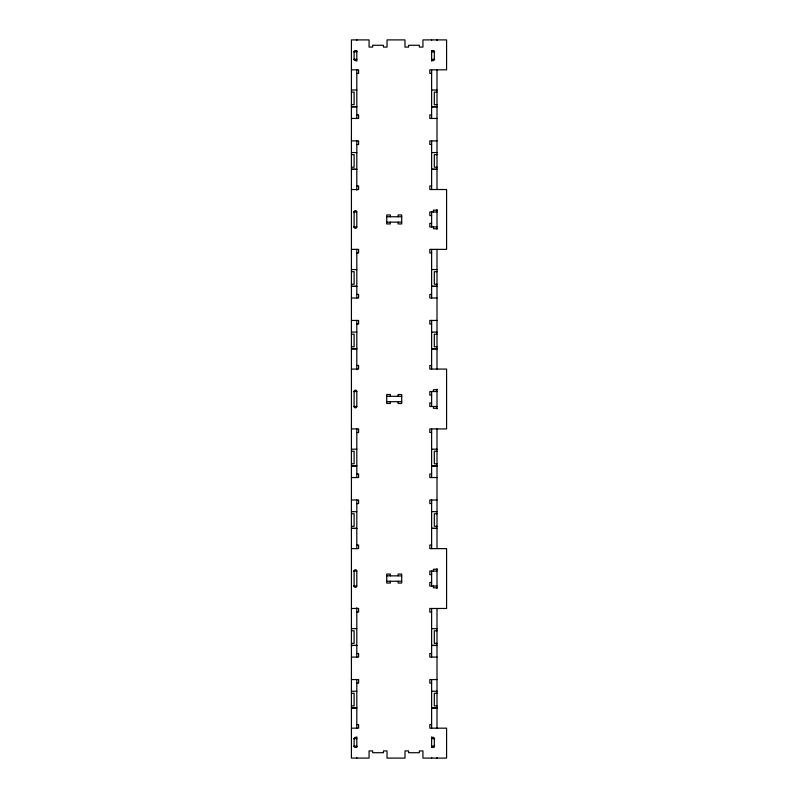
<?xml version="1.0" encoding="UTF-8"?>
<svg xmlns="http://www.w3.org/2000/svg" width="798" height="798" viewBox="0 0 798 798"><rect width="100%" height="100%" fill="white"/><g stroke="black" fill="none" stroke-linecap="round" stroke-linejoin="round"><path stroke-width="1.2" d="M432.237 50.693L431.927 50.922A1.027 1.027 0 0 0 431.618 51.651M433.693 747.307L434.002 747.078A1.027 1.027 0 0 0 434.312 746.349L434.312 738.649A1.347 1.347 0 0 0 432.965 737.302A1.347 1.347 0 0 0 431.618 738.649L434.651 738.649M353.773 51.87L356.806 51.87M431.618 51.87L434.651 51.87M353.773 59.351L356.806 59.351A1.347 1.347 0 0 1 355.459 60.698A1.347 1.347 0 0 1 354.113 59.351L354.113 51.651A1.027 1.027 0 0 1 354.422 50.922L354.731 50.693A1.566 1.566 0 0 1 356.297 50.763L356.497 50.922A1.027 1.027 0 0 1 356.806 51.651M434.651 59.351L431.618 59.351A1.347 1.347 0 0 0 432.965 60.698A1.347 1.347 0 0 0 434.312 59.351L434.312 51.651A1.027 1.027 0 0 0 434.002 50.922L433.693 50.693M351.419 69.825L358.601 69.825L358.601 73.416L356.806 73.416M431.618 73.416L429.823 73.416L429.823 69.825L446.581 69.825L446.581 39.9L422.94 39.9L422.94 47.082L419.349 47.082L419.349 45.287L408.576 45.287L408.576 47.082L404.985 47.082L404.985 39.9L387.03 39.9L387.03 47.082L383.439 47.082L383.439 45.287L372.666 45.287L372.666 47.082L369.075 47.082L369.075 39.9L351.419 39.9L351.419 758.1L369.075 758.1L369.075 750.918L372.666 750.918L372.666 752.714L383.439 752.714L383.439 750.918L387.03 750.918L387.03 758.1L404.985 758.1L404.985 750.918L408.576 750.918L408.576 752.714L419.349 752.714L419.349 750.918L422.94 750.918L422.94 758.1L446.581 758.1L446.581 728.175L429.823 728.175L429.823 724.584L431.618 724.584M351.419 90.004L356.806 90.004M431.618 90.004L437.005 90.084M351.419 92.129L354.113 92.129L354.113 104.698L351.419 104.698M437.005 92.129L434.312 92.129L434.312 104.698L437.005 104.698M351.419 106.752L356.806 106.752M431.618 106.752L437.005 106.752M351.419 106.822L356.806 106.822M431.618 106.822L437.005 106.822M356.806 114.862L358.601 114.862L358.601 118.453L351.419 118.453M431.618 114.862L429.823 114.862L429.823 118.453L437.005 118.453M351.419 140.897L358.601 140.897L358.601 144.488L356.806 144.488M437.005 140.897L429.823 140.897L429.823 144.488L431.618 144.488M351.419 152.528L356.806 152.598M431.618 152.598L437.005 152.528M351.419 154.652L354.113 154.652L354.113 167.221L351.419 167.221M437.005 154.652L434.312 154.652L434.312 167.221L437.005 167.221M356.806 185.934L358.601 185.934L358.601 189.525L351.419 189.525M431.618 185.934L429.823 185.934L429.823 189.525L446.581 189.525L446.581 249.375L429.823 249.375L429.823 252.966L431.618 252.966M437.005 210.173L433.414 210.173L433.414 211.969M353.574 211.969L356.806 211.969L356.806 226.931A1.347 1.347 0 0 1 355.459 228.278A1.347 1.347 0 0 1 354.113 226.931L354.113 211.969A1.347 1.347 0 0 1 355.459 210.622A1.347 1.347 0 0 1 356.806 211.969M437.005 211.969L429.823 211.969L429.823 215.56L431.618 215.56M386.731 216.757L401.693 216.757M386.731 222.143L401.693 222.143M431.618 223.34L429.823 223.34L429.823 226.931L437.005 226.931M353.574 226.931L356.806 226.931M437.005 228.727L433.414 228.727L433.414 226.931M351.419 249.375L358.601 249.375L358.601 252.966L356.806 252.966M351.419 269.554L356.806 269.634M431.618 269.554L437.005 269.554M351.419 271.679L354.113 271.679L354.113 284.248L351.419 284.248M437.005 271.679L434.312 271.679L434.312 284.248L437.005 284.248M351.419 286.302L356.806 286.302M431.618 286.302L437.005 286.302M351.419 286.372L356.806 286.372M431.618 286.372L437.005 286.372M356.806 294.412L358.601 294.412L358.601 298.003L351.419 298.003M431.618 294.412L429.823 294.412L429.823 298.003L437.005 298.003M351.419 320.447L358.601 320.447L358.601 324.038L356.806 324.038M437.005 320.447L429.823 320.447L429.823 324.038L431.618 324.038M351.419 332.078L356.806 332.078M431.618 332.148L437.005 332.078M351.419 334.202L354.113 334.202L354.113 346.771L351.419 346.771M437.005 334.202L434.312 334.202L434.312 346.771L437.005 346.771M356.806 365.484L358.601 365.484L358.601 369.075L351.419 369.075M431.618 365.484L429.823 365.484L429.823 369.075L446.581 369.075L446.581 428.925L429.823 428.925L429.823 432.516L431.618 432.516M437.005 389.723L433.414 389.723L433.414 391.519M353.574 391.519L356.806 391.519L356.806 406.481A1.347 1.347 0 0 1 355.459 407.828A1.347 1.347 0 0 1 354.113 406.481L354.113 391.519A1.347 1.347 0 0 1 355.459 390.172A1.347 1.347 0 0 1 356.806 391.519M437.005 391.519L429.823 391.519L429.823 395.11L431.618 395.11M386.731 396.307L401.693 396.307M386.731 401.693L401.693 401.693M431.618 402.89L429.823 402.89L429.823 406.481L437.005 406.481M353.574 406.481L356.806 406.481M437.005 408.277L433.414 408.277L433.414 406.481M351.419 428.925L358.601 428.925L358.601 432.516L356.806 432.516M351.419 449.184L356.806 449.184M431.618 449.184L437.005 449.184M351.419 451.229L354.113 451.229L354.113 463.798L351.419 463.798M437.005 451.229L434.312 451.229L434.312 463.798L437.005 463.798M351.419 465.852L356.806 465.852M431.618 465.852L437.005 465.852M351.419 465.922L356.806 465.922M431.618 465.922L437.005 465.922M356.806 473.962L358.601 473.962L358.601 477.553L351.419 477.553M431.618 473.962L429.823 473.962L429.823 477.553L437.005 477.553M351.419 499.997L358.601 499.997L358.601 503.588L356.806 503.588M437.005 499.997L429.823 499.997L429.823 503.588L431.618 503.588M351.419 511.698L356.806 511.698M431.618 511.628L437.005 511.698M351.419 513.752L354.113 513.752L354.113 526.321L351.419 526.321M437.005 513.752L434.312 513.752L434.312 526.321L437.005 526.321M356.806 545.034L358.601 545.034L358.601 548.625L351.419 548.625M431.618 545.034L429.823 545.034L429.823 548.625L446.581 548.625L446.581 608.475L429.823 608.475L429.823 612.066L431.618 612.066M437.005 569.273L433.414 569.273L433.414 571.069M353.574 571.069L356.806 571.069L356.806 586.031A1.347 1.347 0 0 1 355.459 587.378A1.347 1.347 0 0 1 354.113 586.031L354.113 571.069A1.347 1.347 0 0 1 355.459 569.722A1.347 1.347 0 0 1 356.806 571.069M437.005 571.069L429.823 571.069L429.823 574.66L431.618 574.66M386.731 575.857L401.693 575.857M386.731 581.243L401.693 581.243M431.618 582.44L429.823 582.44L429.823 586.031L437.005 586.031M353.574 586.031L356.806 586.031M437.005 587.827L433.414 587.827L433.414 586.031M351.419 608.475L358.601 608.475L358.601 612.066L356.806 612.066M351.419 628.654L356.806 628.654M431.618 628.654L437.005 628.734M351.419 630.779L354.113 630.779L354.113 643.348L351.419 643.348M437.005 630.779L434.312 630.779L434.312 643.348L437.005 643.348M351.419 645.402L356.806 645.402M431.618 645.402L437.005 645.402M351.419 645.472L356.806 645.472M431.618 645.472L437.005 645.472M356.806 653.512L358.601 653.512L358.601 657.103L351.419 657.103M431.618 653.512L429.823 653.512L429.823 657.103L437.005 657.103M351.419 679.547L358.601 679.547L358.601 683.138L356.806 683.138M437.005 679.547L429.823 679.547L429.823 683.138L431.618 683.138M351.419 691.248L356.806 691.248M431.618 691.248L437.005 691.248M351.419 693.302L354.113 693.302L354.113 705.871L351.419 705.871M437.005 693.302L434.312 693.302L434.312 705.871L437.005 705.871M356.806 724.584L358.601 724.584L358.601 728.175L351.419 728.175M353.773 738.649L356.806 738.649A1.347 1.347 0 0 0 355.459 737.302A1.347 1.347 0 0 0 354.113 738.649L354.113 746.349A1.027 1.027 0 0 0 354.422 747.078L354.731 747.307A1.566 1.566 0 0 0 356.297 747.237L356.497 747.078A1.027 1.027 0 0 0 356.806 746.349M353.773 746.13L356.806 746.13M431.618 746.13L434.651 746.13M431.618 746.349A1.027 1.027 0 0 0 431.927 747.078L432.237 747.307M437.005 39.9L437.005 40.429M437.005 69.825L437.005 189.525M437.005 209.575L437.005 229.325M437.005 249.375L437.005 369.075M437.005 389.125L437.005 408.875M437.005 428.925L437.005 548.625M437.005 568.675L437.005 588.425M437.005 608.475L437.005 728.175M437.005 757.571L437.005 758.1M431.618 39.9L431.618 40.429M431.618 50.753L431.618 61.147M431.618 69.825L431.618 118.453M431.618 140.897L431.618 189.525M431.618 211.969L431.618 226.931M431.618 249.375L431.618 298.003M431.618 320.447L431.618 369.075M431.618 391.519L431.618 406.481M431.618 428.925L431.618 477.553M431.618 499.997L431.618 548.625M431.618 571.069L431.618 586.031M431.618 608.475L431.618 657.103M431.618 679.547L431.618 728.175M431.618 736.853L431.618 747.257M431.618 757.571L431.618 758.1M398.112 216.757L398.112 214.961L401.703 214.961L401.703 223.939L398.112 223.939L398.112 222.143M398.112 396.307L398.112 394.511L401.703 394.511L401.703 403.489L398.112 403.489L398.112 401.693M398.112 575.857L398.112 574.061L401.703 574.061L401.703 583.039L398.112 583.039L398.112 581.243M390.332 216.757L390.332 214.961L386.741 214.961L386.741 223.939L390.332 223.939L390.332 222.143M390.332 396.307L390.332 394.511L386.741 394.511L386.741 403.489L390.332 403.489L390.332 401.693M390.332 575.857L390.332 574.061L386.741 574.061L386.741 583.039L390.332 583.039L390.332 581.243M356.806 39.9L356.806 40.429M356.806 50.753L356.806 61.147M356.806 69.825L356.806 118.453M356.806 140.897L356.806 190.263M356.806 249.375L356.806 298.003M356.806 320.447L356.806 369.813M356.806 428.925L356.806 477.553M356.806 499.997L356.806 548.625M356.806 607.737L356.806 657.103M356.806 679.547L356.806 728.175M356.806 736.853L356.806 747.247M356.806 757.571L356.806 758.1M433.803 747.237A1.566 1.566 0 0 1 432.137 747.237M432.127 50.763A1.566 1.566 0 0 1 433.793 50.763M356.806 169.266L351.419 169.266L356.806 169.346M437.005 169.266L431.618 169.266L437.005 169.346M356.806 348.816L351.419 348.816L356.806 348.896M437.005 348.816L431.618 348.816L437.005 348.896M356.806 528.366L351.419 528.366L356.806 528.446M437.005 528.366L431.618 528.366L437.005 528.446M356.806 707.916L351.419 707.916L356.806 707.996M437.005 707.916L431.618 707.916L437.005 707.996"/></g></svg>
